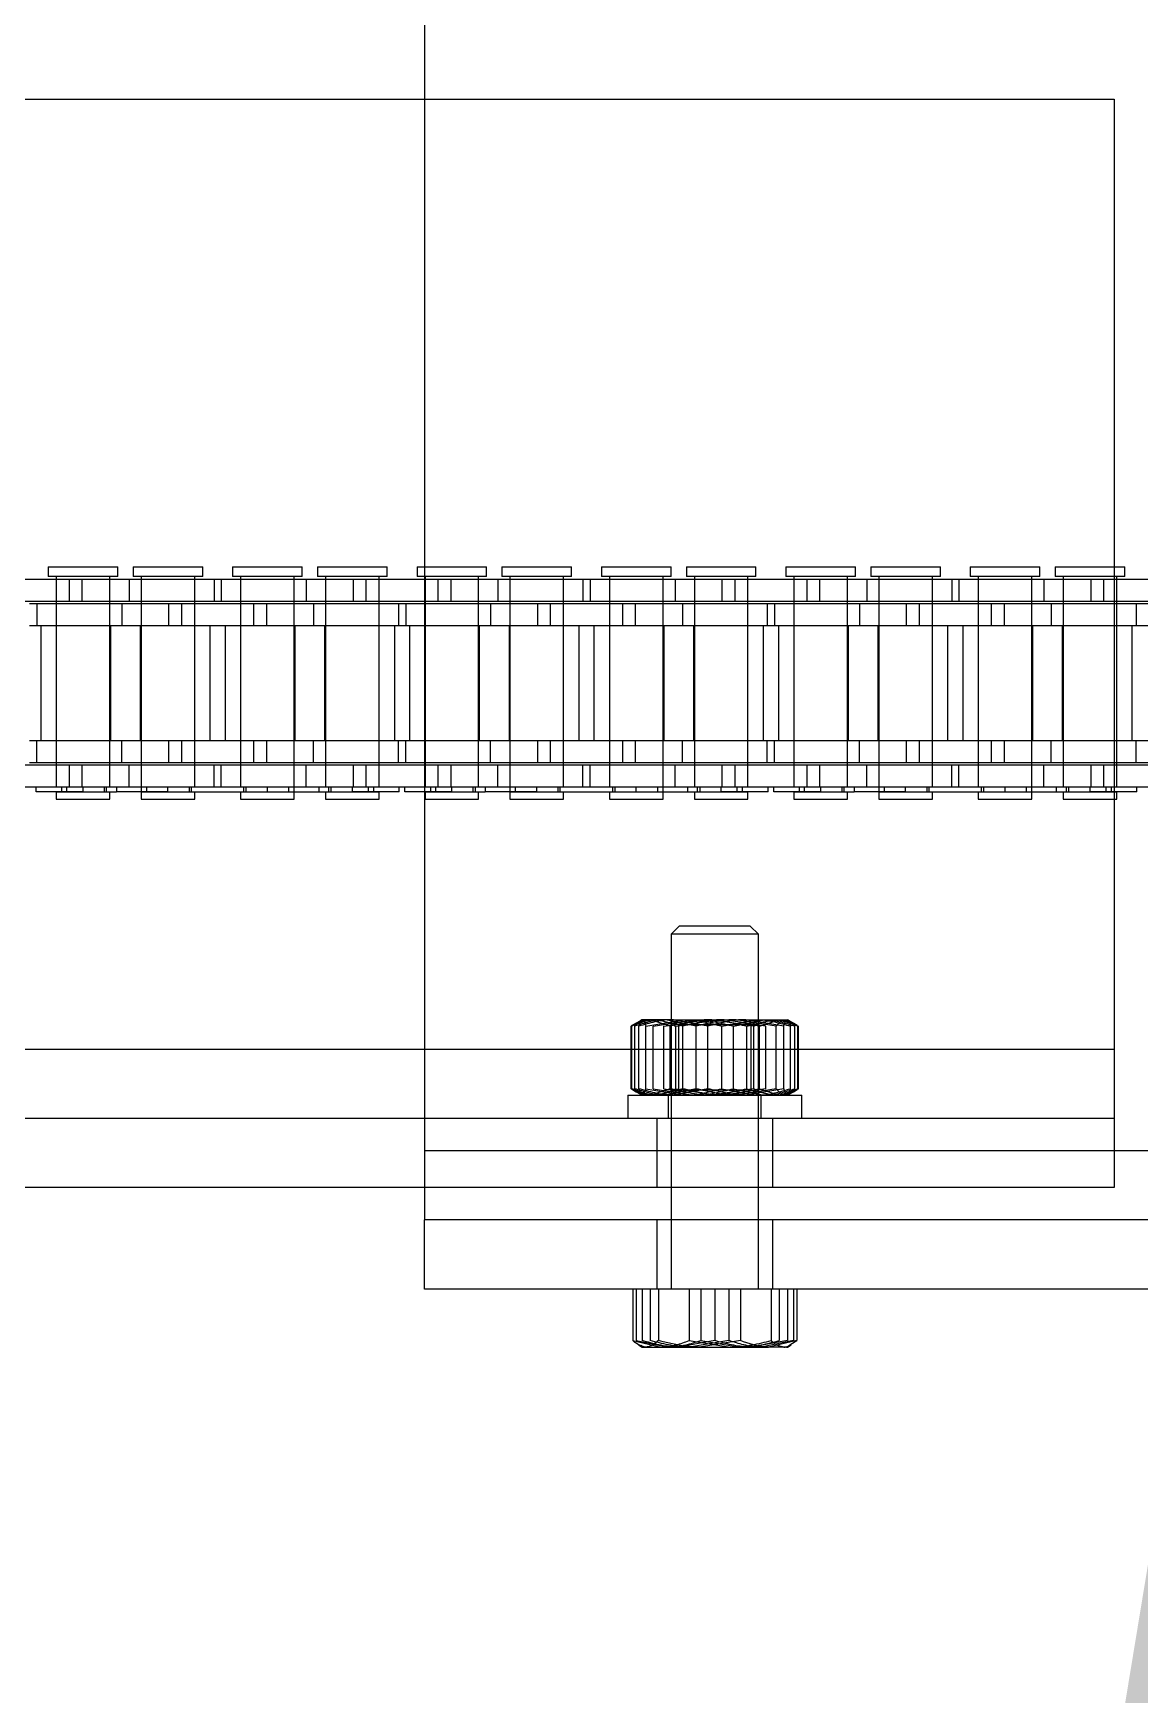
# Model space of a CAD drawing. Header units: metres. Extents: x 0 to 21025, y 0 to 14850.
# Drawn here: x 4131.1 to 4207.3, y 9011.7 to 9126.2 of the extents above; entities that cross this region are included whole.
import ezdxf

# ---------------------------------------------------------------- set-up
doc = ezdxf.new("R2010")
doc.units = ezdxf.units.M
doc.header["$LTSCALE"] = 25
doc.linetypes.add('HIDDEN2', pattern=[4.7625, 3.175, -1.5875])
for name, color, linetype in [('SDM', 7, 'Continuous'), ('SL4', 4, 'Continuous'), ('ST1', 7, 'HIDDEN2')]:
    doc.layers.add(name, color=color, linetype=linetype)
doc.styles.add('ROMANS', font='ROMANS.SHX')
doc.dimstyles.new('25___1-25', dxfattribs={"dimscale": 25, "dimtxt": 2.5, "dimasz": 2, "dimexe": 1.5, "dimexo": 1, "dimgap": 0.5, "dimtad": 1, "dimzin": 12, "dimtxsty": 'ROMANS', "dimcen": 0, "dimclrd": 256, "dimclre": 256, "dimclrt": 3, "dimazin": 3, "dimtfac": 1, "dimtmove": 0, "dimatfit": 0, "dimfxl": 1, "dimlwd": -1, "dimlwe": -1, "dimarcsym": 0})

msp = doc.modelspace()

# ---------------------------------------------------------------- linework, layer by layer
at = {"layer": 'SL4'}
for p, q in [((4158.039, 9261.149), (4158.039, 9121.619)), ((2880.564, 9121.619), (4205.539, 9121.619)), ((4205.539, 9121.619), (4205.539, 9056.144)), ((4205.539, 9089.384), (4206.276, 9089.384)), ((4206.276, 9088.725), (4206.276, 9089.384)), ((4206.276, 9088.725), (4205.539, 9088.725)), ((4205.539, 9088.541), (4209.798, 9088.541)), ((4205.723, 9088.541), (4205.723, 9088.725)), ((4205.539, 9087.021), (4209.798, 9087.021)), ((4205.539, 9086.869), (4207.053, 9086.869)), ((4205.723, 9086.869), (4205.723, 9087.021)), ((4207.053, 9086.869), (4207.053, 9085.349)), ((4207.053, 9086.869), (4210.539, 9086.869)), ((4205.539, 9085.349), (4207.053, 9085.349)), ((4207.053, 9085.349), (4210.539, 9085.349)), ((4205.539, 9077.419), (4207.053, 9077.419)), ((4207.053, 9075.899), (4207.053, 9077.419)), ((4207.053, 9077.419), (4210.539, 9077.419)), ((4205.539, 9075.899), (4207.053, 9075.899)), ((4205.539, 9075.747), (4209.798, 9075.747)), ((4205.723, 9075.747), (4205.723, 9075.899)), ((4207.053, 9075.899), (4210.539, 9075.899)), ((4205.539, 9074.227), (4209.798, 9074.227)), ((4207.108, 9073.894), (4207.108, 9074.227)), ((4207.108, 9073.894), (4205.539, 9073.894)), ((4205.723, 9073.858), (4205.539, 9073.858)), ((4205.539, 9073.384), (4205.723, 9073.384)), ((4205.723, 9073.384), (4205.723, 9073.858)), ((2880.564, 9056.144), (4205.539, 9056.144)), ((4205.539, 9056.144), (4205.539, 9046.619)), ((4210.539, 9049.146), (4205.539, 9049.146)), ((4205.539, 9046.619), (2880.564, 9046.619)), ((4158.039, 9046.619), (4158.039, 9044.384)), ((4175.039, 9046.619), (4175.039, 9044.384)), ((4181.039, 9044.384), (4181.039, 9046.619)), ((4158.039, 9039.621), (4158.039, 9044.384)), ((4258.039, 9044.384), (4158.039, 9044.384)), ((4258.039, 9039.621), (4158.039, 9039.621)), ((4172.397, 9039.621), (4172.397, 9036.068)), ((4174.158, 9039.621), (4174.158, 9036.068)), ((4179.801, 9039.621), (4179.801, 9036.068)), ((4183.681, 9039.621), (4183.681, 9036.068)), ((4172.789, 9035.766), (4173.039, 9035.621)), ((4173.039, 9035.621), (4173.278, 9035.621)), ((4173.278, 9035.621), (4176.979, 9035.621)), ((4179.801, 9036.068), (4176.979, 9035.621)), ((4176.979, 9035.621), (4181.741, 9035.621)), ((4183.681, 9036.068), (4181.741, 9035.621)), ((4183.039, 9035.621), (4181.741, 9035.621)), ((4183.039, 9035.621), (4183.289, 9035.766)), ((4183.278, 9035.816), (4183.681, 9036.068))]:
    msp.add_line(p, q, dxfattribs=at)
for points, knots in [([(4173.278, 9035.621), (4173.042, 9035.677), (4172.744, 9035.749), (4172.457, 9036.012), (4172.397, 9036.068)], [0, 0, 0, 0, 0.7889992, 1, 1, 1, 1]), ([(4174.158, 9036.068), (4173.935, 9035.885), (4173.645, 9035.647), (4173.347, 9035.626), (4173.278, 9035.621)], [0, 0, 0, 0, 0.7681507, 1, 1, 1, 1]), ([(4176.979, 9035.621), (4176.913, 9035.622), (4175.96, 9035.628), (4175.026, 9035.856), (4174.158, 9036.068)], [0, 0, 0, 0, 0.0702006, 1, 1, 1, 1]), ([(4181.741, 9035.621), (4181.695, 9035.622), (4181.04, 9035.628), (4180.398, 9035.856), (4179.801, 9036.068)], [0, 0, 0, 0, 0.0702006, 1, 1, 1, 1])]:
    msp.add_open_spline(points, degree=3, knots=knots, dxfattribs=at)
at = {"layer": 'ST1'}
for p, q in [((4158.039, 9121.619), (4158.039, 9049.146)), ((4132.131, 9089.384), (4136.928, 9089.384)), ((4132.131, 9089.384), (4132.131, 9088.725)), ((4136.928, 9088.725), (4136.928, 9089.384)), ((4137.979, 9089.384), (4142.776, 9089.384)), ((4137.979, 9089.384), (4137.979, 9088.725)), ((4142.776, 9088.725), (4142.776, 9089.384)), ((4144.831, 9089.384), (4149.628, 9089.384)), ((4144.831, 9089.384), (4144.831, 9088.725)), ((4149.628, 9088.725), (4149.628, 9089.384)), ((4150.679, 9089.384), (4155.476, 9089.384)), ((4150.679, 9089.384), (4150.679, 9088.725)), ((4155.476, 9088.725), (4155.476, 9089.384)), ((4157.531, 9089.384), (4162.328, 9089.384)), ((4157.531, 9089.384), (4157.531, 9088.725)), ((4162.328, 9088.725), (4162.328, 9089.384)), ((4163.379, 9089.384), (4168.176, 9089.384)), ((4163.379, 9089.384), (4163.379, 9088.725)), ((4168.176, 9088.725), (4168.176, 9089.384)), ((4170.231, 9089.384), (4175.028, 9089.384)), ((4170.231, 9089.384), (4170.231, 9088.725)), ((4175.028, 9088.725), (4175.028, 9089.384)), ((4176.079, 9089.384), (4180.876, 9089.384)), ((4176.079, 9089.384), (4176.079, 9088.725)), ((4180.876, 9088.725), (4180.876, 9089.384)), ((4182.931, 9089.384), (4187.728, 9089.384)), ((4182.931, 9089.384), (4182.931, 9088.725)), ((4187.728, 9088.725), (4187.728, 9089.384)), ((4188.779, 9089.384), (4193.576, 9089.384)), ((4188.779, 9089.384), (4188.779, 9088.725)), ((4193.576, 9088.725), (4193.576, 9089.384)), ((4195.631, 9089.384), (4200.428, 9089.384)), ((4195.631, 9089.384), (4195.631, 9088.725)), ((4200.428, 9088.725), (4200.428, 9089.384)), ((4201.479, 9089.384), (4205.539, 9089.384)), ((4201.479, 9089.384), (4201.479, 9088.725)), ((4124.503, 9088.541), (4133.598, 9088.541)), ((4136.928, 9088.725), (4132.131, 9088.725)), ((4132.685, 9088.725), (4132.685, 9074.227)), ((4132.685, 9088.541), (4132.685, 9087.021)), ((4133.598, 9088.541), (4134.458, 9088.541)), ((4133.598, 9087.021), (4133.598, 9088.541)), ((4134.458, 9088.541), (4143.553, 9088.541)), ((4134.458, 9088.541), (4134.458, 9087.021)), ((4136.375, 9074.227), (4136.375, 9088.725)), ((4136.375, 9087.021), (4136.375, 9088.541)), ((4137.705, 9088.541), (4137.705, 9087.021)), ((4142.776, 9088.725), (4137.979, 9088.725)), ((4138.533, 9088.725), (4138.533, 9074.227)), ((4138.533, 9088.541), (4138.533, 9087.021)), ((4142.223, 9074.227), (4142.223, 9088.725)), ((4142.223, 9087.021), (4142.223, 9088.541)), ((4143.553, 9088.541), (4143.553, 9087.021)), ((4143.553, 9088.541), (4149.903, 9088.541)), ((4144.055, 9088.541), (4144.055, 9087.021)), ((4149.628, 9088.725), (4144.831, 9088.725)), ((4145.385, 9088.725), (4145.385, 9074.227)), ((4145.385, 9088.541), (4145.385, 9087.021)), ((4149.075, 9074.227), (4149.075, 9088.725)), ((4149.075, 9087.021), (4149.075, 9088.541)), ((4149.903, 9088.541), (4149.903, 9087.021)), ((4149.903, 9088.541), (4158.998, 9088.541)), ((4155.476, 9088.725), (4150.679, 9088.725)), ((4151.233, 9088.725), (4151.233, 9074.227)), ((4151.233, 9088.541), (4151.233, 9087.021)), ((4153.15, 9087.021), (4153.15, 9088.541)), ((4154.01, 9088.541), (4154.01, 9087.021)), ((4154.923, 9074.227), (4154.923, 9088.725)), ((4154.923, 9087.021), (4154.923, 9088.541)), ((4162.328, 9088.725), (4157.531, 9088.725)), ((4158.085, 9088.725), (4158.085, 9074.227)), ((4158.085, 9088.541), (4158.085, 9087.021)), ((4158.998, 9088.541), (4159.858, 9088.541)), ((4158.998, 9087.021), (4158.998, 9088.541)), ((4159.858, 9088.541), (4168.953, 9088.541)), ((4159.858, 9088.541), (4159.858, 9087.021)), ((4161.775, 9074.227), (4161.775, 9088.725)), ((4161.775, 9087.021), (4161.775, 9088.541)), ((4163.105, 9088.541), (4163.105, 9087.021)), ((4168.176, 9088.725), (4163.379, 9088.725)), ((4163.933, 9088.725), (4163.933, 9074.227)), ((4163.933, 9088.541), (4163.933, 9087.021)), ((4167.623, 9074.227), (4167.623, 9088.725)), ((4167.623, 9087.021), (4167.623, 9088.541)), ((4168.953, 9088.541), (4168.953, 9087.021)), ((4168.953, 9088.541), (4175.303, 9088.541)), ((4169.455, 9088.541), (4169.455, 9087.021)), ((4175.028, 9088.725), (4170.231, 9088.725)), ((4170.785, 9088.725), (4170.785, 9074.227)), ((4170.785, 9088.541), (4170.785, 9087.021)), ((4174.475, 9074.227), (4174.475, 9088.725)), ((4174.475, 9087.021), (4174.475, 9088.541)), ((4175.303, 9088.541), (4175.303, 9087.021)), ((4175.303, 9088.541), (4184.398, 9088.541)), ((4180.876, 9088.725), (4176.079, 9088.725)), ((4176.633, 9088.725), (4176.633, 9074.227)), ((4176.633, 9088.541), (4176.633, 9087.021)), ((4178.55, 9087.021), (4178.55, 9088.541)), ((4179.41, 9088.541), (4179.41, 9087.021)), ((4180.323, 9074.227), (4180.323, 9088.725)), ((4180.323, 9087.021), (4180.323, 9088.541)), ((4187.728, 9088.725), (4182.931, 9088.725)), ((4183.485, 9088.725), (4183.485, 9074.227)), ((4183.485, 9088.541), (4183.485, 9087.021)), ((4184.398, 9088.541), (4185.258, 9088.541)), ((4184.398, 9087.021), (4184.398, 9088.541)), ((4185.258, 9088.541), (4194.353, 9088.541)), ((4185.258, 9088.541), (4185.258, 9087.021)), ((4187.175, 9074.227), (4187.175, 9088.725)), ((4187.175, 9087.021), (4187.175, 9088.541)), ((4188.505, 9088.541), (4188.505, 9087.021)), ((4193.576, 9088.725), (4188.779, 9088.725)), ((4189.333, 9088.725), (4189.333, 9074.227)), ((4189.333, 9088.541), (4189.333, 9087.021)), ((4193.023, 9074.227), (4193.023, 9088.725)), ((4193.023, 9087.021), (4193.023, 9088.541)), ((4194.353, 9088.541), (4194.353, 9087.021)), ((4194.353, 9088.541), (4200.703, 9088.541)), ((4194.855, 9088.541), (4194.855, 9087.021)), ((4200.428, 9088.725), (4195.631, 9088.725)), ((4196.185, 9088.725), (4196.185, 9074.227)), ((4196.185, 9088.541), (4196.185, 9087.021)), ((4199.875, 9074.227), (4199.875, 9088.725)), ((4199.875, 9087.021), (4199.875, 9088.541)), ((4200.703, 9088.541), (4200.703, 9087.021)), ((4200.703, 9088.541), (4205.539, 9088.541)), ((4205.539, 9088.725), (4201.479, 9088.725)), ((4202.033, 9088.725), (4202.033, 9074.227)), ((4202.033, 9088.541), (4202.033, 9087.021)), ((4203.95, 9087.021), (4203.95, 9088.541)), ((4204.809, 9088.541), (4204.809, 9087.021)), ((4205.723, 9087.021), (4205.723, 9088.541)), ((4205.723, 9087.021), (4205.723, 9088.541)), ((4124.503, 9087.021), (4133.598, 9087.021)), ((4130.853, 9086.869), (4137.203, 9086.869)), ((4131.355, 9086.869), (4131.355, 9085.349)), ((4132.685, 9086.869), (4132.685, 9085.349)), ((4133.598, 9087.021), (4134.458, 9087.021)), ((4134.458, 9087.021), (4143.553, 9087.021)), ((4136.375, 9085.349), (4136.375, 9086.869)), ((4137.203, 9086.869), (4137.203, 9085.349)), ((4137.203, 9086.869), (4146.298, 9086.869)), ((4138.533, 9086.869), (4138.533, 9085.349)), ((4140.45, 9085.349), (4140.45, 9086.869)), ((4141.31, 9086.869), (4141.31, 9085.349)), ((4142.223, 9085.349), (4142.223, 9086.869)), ((4143.553, 9087.021), (4149.903, 9087.021)), ((4145.385, 9086.869), (4145.385, 9085.349)), ((4146.298, 9086.869), (4147.158, 9086.869)), ((4146.298, 9085.349), (4146.298, 9086.869)), ((4147.158, 9086.869), (4156.253, 9086.869)), ((4147.158, 9086.869), (4147.158, 9085.349)), ((4149.075, 9085.349), (4149.075, 9086.869)), ((4149.903, 9087.021), (4158.998, 9087.021)), ((4150.405, 9086.869), (4150.405, 9085.349)), ((4151.233, 9086.869), (4151.233, 9085.349)), ((4154.923, 9085.349), (4154.923, 9086.869)), ((4156.253, 9086.869), (4156.253, 9085.349)), ((4156.253, 9086.869), (4162.603, 9086.869)), ((4156.755, 9086.869), (4156.755, 9085.349)), ((4158.085, 9086.869), (4158.085, 9085.349)), ((4158.998, 9087.021), (4159.858, 9087.021)), ((4159.858, 9087.021), (4168.953, 9087.021)), ((4161.775, 9085.349), (4161.775, 9086.869)), ((4162.603, 9086.869), (4162.603, 9085.349)), ((4162.603, 9086.869), (4171.698, 9086.869)), ((4163.933, 9086.869), (4163.933, 9085.349)), ((4165.85, 9085.349), (4165.85, 9086.869)), ((4166.71, 9086.869), (4166.71, 9085.349)), ((4167.623, 9085.349), (4167.623, 9086.869)), ((4168.953, 9087.021), (4175.303, 9087.021)), ((4170.785, 9086.869), (4170.785, 9085.349)), ((4171.698, 9086.869), (4172.558, 9086.869)), ((4171.698, 9085.349), (4171.698, 9086.869)), ((4172.558, 9086.869), (4181.653, 9086.869)), ((4172.558, 9086.869), (4172.558, 9085.349)), ((4174.475, 9085.349), (4174.475, 9086.869)), ((4175.303, 9087.021), (4184.398, 9087.021)), ((4175.805, 9086.869), (4175.805, 9085.349)), ((4176.633, 9086.869), (4176.633, 9085.349)), ((4180.323, 9085.349), (4180.323, 9086.869)), ((4181.653, 9086.869), (4181.653, 9085.349)), ((4181.653, 9086.869), (4188.003, 9086.869)), ((4182.155, 9086.869), (4182.155, 9085.349)), ((4183.485, 9086.869), (4183.485, 9085.349)), ((4184.398, 9087.021), (4185.258, 9087.021)), ((4185.258, 9087.021), (4194.353, 9087.021)), ((4187.175, 9085.349), (4187.175, 9086.869)), ((4188.003, 9086.869), (4188.003, 9085.349)), ((4188.003, 9086.869), (4197.098, 9086.869)), ((4189.333, 9086.869), (4189.333, 9085.349)), ((4191.25, 9085.349), (4191.25, 9086.869)), ((4192.11, 9086.869), (4192.11, 9085.349)), ((4193.023, 9085.349), (4193.023, 9086.869)), ((4194.353, 9087.021), (4200.703, 9087.021)), ((4196.185, 9086.869), (4196.185, 9085.349)), ((4197.098, 9086.869), (4197.958, 9086.869)), ((4197.098, 9085.349), (4197.098, 9086.869)), ((4197.958, 9086.869), (4205.539, 9086.869)), ((4197.958, 9086.869), (4197.958, 9085.349)), ((4199.875, 9085.349), (4199.875, 9086.869)), ((4200.703, 9087.021), (4205.539, 9087.021)), ((4201.205, 9086.869), (4201.205, 9085.349)), ((4202.033, 9086.869), (4202.033, 9085.349)), ((4205.723, 9075.899), (4205.723, 9086.869)), ((4205.723, 9085.349), (4205.723, 9086.869)), ((4207.053, 9086.869), (4207.053, 9085.349)), ((4130.853, 9085.349), (4137.203, 9085.349)), ((4131.638, 9077.419), (4131.638, 9085.349)), ((4132.685, 9085.349), (4132.685, 9077.419)), ((4136.375, 9077.419), (4136.375, 9085.349)), ((4136.418, 9085.349), (4136.418, 9077.419)), ((4137.203, 9085.349), (4146.298, 9085.349)), ((4138.49, 9077.419), (4138.49, 9085.349)), ((4138.533, 9085.349), (4138.533, 9077.419)), ((4142.223, 9077.419), (4142.223, 9085.349)), ((4143.27, 9085.349), (4143.27, 9077.419)), ((4144.338, 9077.419), (4144.338, 9085.349)), ((4145.385, 9085.349), (4145.385, 9077.419)), ((4146.298, 9085.349), (4147.158, 9085.349)), ((4147.158, 9085.349), (4156.253, 9085.349)), ((4149.075, 9077.419), (4149.075, 9085.349)), ((4149.118, 9085.349), (4149.118, 9077.419)), ((4151.19, 9077.419), (4151.19, 9085.349)), ((4151.233, 9085.349), (4151.233, 9077.419)), ((4154.923, 9077.419), (4154.923, 9085.349)), ((4155.97, 9085.349), (4155.97, 9077.419)), ((4156.253, 9085.349), (4162.603, 9085.349)), ((4157.038, 9077.419), (4157.038, 9085.349)), ((4158.085, 9085.349), (4158.085, 9077.419)), ((4161.775, 9077.419), (4161.775, 9085.349)), ((4161.818, 9085.349), (4161.818, 9077.419)), ((4162.603, 9085.349), (4171.698, 9085.349)), ((4163.89, 9077.419), (4163.89, 9085.349)), ((4163.933, 9085.349), (4163.933, 9077.419)), ((4167.623, 9077.419), (4167.623, 9085.349)), ((4168.67, 9085.349), (4168.67, 9077.419)), ((4169.738, 9077.419), (4169.738, 9085.349)), ((4170.785, 9085.349), (4170.785, 9077.419)), ((4171.698, 9085.349), (4172.558, 9085.349)), ((4172.558, 9085.349), (4181.653, 9085.349)), ((4174.475, 9077.419), (4174.475, 9085.349)), ((4174.518, 9085.349), (4174.518, 9077.419)), ((4176.59, 9077.419), (4176.59, 9085.349)), ((4176.633, 9085.349), (4176.633, 9077.419)), ((4180.323, 9077.419), (4180.323, 9085.349)), ((4181.37, 9085.349), (4181.37, 9077.419)), ((4181.653, 9085.349), (4188.003, 9085.349)), ((4182.438, 9077.419), (4182.438, 9085.349)), ((4183.485, 9085.349), (4183.485, 9077.419)), ((4187.175, 9077.419), (4187.175, 9085.349)), ((4187.218, 9085.349), (4187.218, 9077.419)), ((4188.003, 9085.349), (4197.098, 9085.349)), ((4189.29, 9077.419), (4189.29, 9085.349)), ((4189.333, 9085.349), (4189.333, 9077.419)), ((4193.023, 9077.419), (4193.023, 9085.349)), ((4194.07, 9085.349), (4194.07, 9077.419)), ((4195.138, 9077.419), (4195.138, 9085.349)), ((4196.185, 9085.349), (4196.185, 9077.419)), ((4197.098, 9085.349), (4197.958, 9085.349)), ((4197.958, 9085.349), (4205.539, 9085.349)), ((4199.875, 9077.419), (4199.875, 9085.349)), ((4199.918, 9085.349), (4199.918, 9077.419)), ((4201.99, 9077.419), (4201.99, 9085.349)), ((4202.033, 9085.349), (4202.033, 9077.419)), ((4205.723, 9077.419), (4205.723, 9085.349)), ((4206.77, 9085.349), (4206.77, 9077.419)), ((4130.853, 9077.419), (4137.203, 9077.419)), ((4131.355, 9075.899), (4131.355, 9077.419)), ((4132.685, 9077.419), (4132.685, 9075.899)), ((4136.375, 9075.899), (4136.375, 9077.419)), ((4137.203, 9075.899), (4137.203, 9077.419)), ((4137.203, 9077.419), (4146.298, 9077.419)), ((4138.533, 9077.419), (4138.533, 9075.899)), ((4140.45, 9075.899), (4140.45, 9077.419)), ((4141.31, 9077.419), (4141.31, 9075.899)), ((4142.223, 9075.899), (4142.223, 9077.419)), ((4145.385, 9077.419), (4145.385, 9075.899)), ((4146.298, 9077.419), (4147.158, 9077.419)), ((4146.298, 9075.899), (4146.298, 9077.419)), ((4147.158, 9077.419), (4156.253, 9077.419)), ((4147.158, 9077.419), (4147.158, 9075.899)), ((4149.075, 9075.899), (4149.075, 9077.419)), ((4150.405, 9075.899), (4150.405, 9077.419)), ((4151.233, 9077.419), (4151.233, 9075.899)), ((4154.923, 9075.899), (4154.923, 9077.419)), ((4156.253, 9075.899), (4156.253, 9077.419)), ((4156.253, 9077.419), (4162.603, 9077.419)), ((4156.755, 9075.899), (4156.755, 9077.419)), ((4158.085, 9077.419), (4158.085, 9075.899)), ((4161.775, 9075.899), (4161.775, 9077.419)), ((4162.603, 9075.899), (4162.603, 9077.419)), ((4162.603, 9077.419), (4171.698, 9077.419)), ((4163.933, 9077.419), (4163.933, 9075.899)), ((4165.85, 9075.899), (4165.85, 9077.419)), ((4166.71, 9077.419), (4166.71, 9075.899)), ((4167.623, 9075.899), (4167.623, 9077.419)), ((4170.785, 9077.419), (4170.785, 9075.899)), ((4171.698, 9077.419), (4172.558, 9077.419)), ((4171.698, 9075.899), (4171.698, 9077.419)), ((4172.558, 9077.419), (4181.653, 9077.419)), ((4172.558, 9077.419), (4172.558, 9075.899)), ((4174.475, 9075.899), (4174.475, 9077.419)), ((4175.805, 9075.899), (4175.805, 9077.419)), ((4176.633, 9077.419), (4176.633, 9075.899)), ((4180.323, 9075.899), (4180.323, 9077.419)), ((4181.653, 9075.899), (4181.653, 9077.419)), ((4181.653, 9077.419), (4188.003, 9077.419)), ((4182.155, 9075.899), (4182.155, 9077.419)), ((4183.485, 9077.419), (4183.485, 9075.899)), ((4187.175, 9075.899), (4187.175, 9077.419)), ((4188.003, 9075.899), (4188.003, 9077.419)), ((4188.003, 9077.419), (4197.098, 9077.419)), ((4189.333, 9077.419), (4189.333, 9075.899)), ((4191.25, 9075.899), (4191.25, 9077.419)), ((4192.11, 9077.419), (4192.11, 9075.899)), ((4193.023, 9075.899), (4193.023, 9077.419)), ((4196.185, 9077.419), (4196.185, 9075.899)), ((4197.098, 9077.419), (4197.958, 9077.419)), ((4197.098, 9075.899), (4197.098, 9077.419)), ((4197.958, 9077.419), (4205.539, 9077.419)), ((4197.958, 9077.419), (4197.958, 9075.899)), ((4199.875, 9075.899), (4199.875, 9077.419)), ((4201.205, 9075.899), (4201.205, 9077.419)), ((4202.033, 9077.419), (4202.033, 9075.899)), ((4205.723, 9075.899), (4205.723, 9077.419)), ((4207.053, 9075.899), (4207.053, 9077.419)), ((4124.503, 9075.747), (4133.598, 9075.747)), ((4130.853, 9075.899), (4137.203, 9075.899)), ((4132.685, 9075.747), (4132.685, 9074.227)), ((4133.598, 9075.747), (4134.458, 9075.747)), ((4133.598, 9074.227), (4133.598, 9075.747)), ((4134.458, 9075.747), (4143.553, 9075.747)), ((4134.458, 9075.747), (4134.458, 9074.227)), ((4136.375, 9074.227), (4136.375, 9075.747)), ((4137.203, 9075.899), (4146.298, 9075.899)), ((4137.705, 9074.227), (4137.705, 9075.747)), ((4138.533, 9075.747), (4138.533, 9073.894)), ((4142.223, 9074.227), (4142.223, 9075.747)), ((4143.553, 9074.227), (4143.553, 9075.747)), ((4143.553, 9075.747), (4149.903, 9075.747)), ((4144.055, 9074.227), (4144.055, 9075.747)), ((4145.385, 9075.747), (4145.385, 9074.227)), ((4146.298, 9075.899), (4147.158, 9075.899)), ((4147.158, 9075.899), (4156.253, 9075.899)), ((4149.075, 9073.894), (4149.075, 9075.747)), ((4149.903, 9074.227), (4149.903, 9075.747)), ((4149.903, 9075.747), (4158.998, 9075.747)), ((4151.233, 9075.747), (4151.233, 9074.227)), ((4153.15, 9074.227), (4153.15, 9075.747)), ((4154.01, 9075.747), (4154.01, 9074.227)), ((4154.923, 9074.227), (4154.923, 9075.747)), ((4156.253, 9075.899), (4162.603, 9075.899)), ((4158.085, 9075.747), (4158.085, 9074.227)), ((4158.998, 9075.747), (4159.858, 9075.747)), ((4158.998, 9074.227), (4158.998, 9075.747)), ((4159.858, 9075.747), (4168.953, 9075.747)), ((4159.858, 9075.747), (4159.858, 9074.227)), ((4161.775, 9074.227), (4161.775, 9075.747)), ((4162.603, 9075.899), (4171.698, 9075.899)), ((4163.105, 9074.227), (4163.105, 9075.747)), ((4163.933, 9075.747), (4163.933, 9073.894)), ((4167.623, 9074.227), (4167.623, 9075.747)), ((4168.953, 9074.227), (4168.953, 9075.747)), ((4168.953, 9075.747), (4175.303, 9075.747)), ((4169.455, 9074.227), (4169.455, 9075.747)), ((4170.785, 9075.747), (4170.785, 9074.227)), ((4171.698, 9075.899), (4172.558, 9075.899)), ((4172.558, 9075.899), (4181.653, 9075.899)), ((4174.475, 9073.894), (4174.475, 9075.747)), ((4175.303, 9074.227), (4175.303, 9075.747)), ((4175.303, 9075.747), (4184.398, 9075.747)), ((4176.633, 9075.747), (4176.633, 9074.227)), ((4178.55, 9074.227), (4178.55, 9075.747)), ((4179.41, 9075.747), (4179.41, 9074.227)), ((4180.323, 9074.227), (4180.323, 9075.747)), ((4181.653, 9075.899), (4188.003, 9075.899)), ((4183.485, 9075.747), (4183.485, 9074.227)), ((4184.398, 9075.747), (4185.258, 9075.747)), ((4184.398, 9074.227), (4184.398, 9075.747)), ((4185.258, 9075.747), (4194.353, 9075.747)), ((4185.258, 9075.747), (4185.258, 9074.227)), ((4187.175, 9074.227), (4187.175, 9075.747)), ((4188.003, 9075.899), (4197.098, 9075.899)), ((4188.505, 9074.227), (4188.505, 9075.747)), ((4189.333, 9075.747), (4189.333, 9073.894)), ((4193.023, 9074.227), (4193.023, 9075.747)), ((4194.353, 9074.227), (4194.353, 9075.747)), ((4194.353, 9075.747), (4200.703, 9075.747)), ((4194.855, 9074.227), (4194.855, 9075.747)), ((4196.185, 9075.747), (4196.185, 9074.227)), ((4197.098, 9075.899), (4197.958, 9075.899)), ((4197.958, 9075.899), (4205.539, 9075.899)), ((4199.875, 9073.894), (4199.875, 9075.747)), ((4200.703, 9074.227), (4200.703, 9075.747)), ((4200.703, 9075.747), (4205.539, 9075.747)), ((4202.033, 9075.747), (4202.033, 9074.227)), ((4203.95, 9074.227), (4203.95, 9075.747)), ((4204.809, 9075.747), (4204.809, 9074.227)), ((4205.723, 9074.227), (4205.723, 9075.747)), ((4205.723, 9074.227), (4205.723, 9075.747)), ((4124.503, 9074.227), (4133.598, 9074.227)), ((4131.299, 9073.894), (4131.299, 9074.227)), ((4133.054, 9074.227), (4133.054, 9073.858)), ((4133.423, 9073.894), (4133.423, 9074.227)), ((4133.598, 9074.227), (4134.458, 9074.227)), ((4134.458, 9074.227), (4143.553, 9074.227)), ((4134.53, 9073.894), (4134.53, 9074.227)), ((4136.006, 9073.858), (4136.006, 9074.227)), ((4136.149, 9073.894), (4136.149, 9074.227)), ((4136.826, 9074.227), (4136.826, 9073.894)), ((4138.902, 9074.227), (4138.902, 9073.858)), ((4140.378, 9073.894), (4140.378, 9074.227)), ((4141.854, 9073.858), (4141.854, 9074.227)), ((4141.997, 9073.894), (4141.997, 9074.227)), ((4143.553, 9074.227), (4149.903, 9074.227)), ((4145.611, 9073.894), (4145.611, 9074.227)), ((4145.754, 9074.227), (4145.754, 9073.858)), ((4147.23, 9073.894), (4147.23, 9074.227)), ((4148.706, 9073.858), (4148.706, 9074.227)), ((4149.903, 9074.227), (4158.998, 9074.227)), ((4150.782, 9073.894), (4150.782, 9074.227)), ((4151.459, 9073.894), (4151.459, 9074.227)), ((4151.602, 9074.227), (4151.602, 9073.858)), ((4153.078, 9073.894), (4153.078, 9074.227)), ((4154.185, 9073.894), (4154.185, 9074.227)), ((4154.554, 9073.858), (4154.554, 9074.227)), ((4156.308, 9073.894), (4156.308, 9074.227)), ((4156.699, 9073.894), (4156.699, 9074.227)), ((4158.454, 9074.227), (4158.454, 9073.858)), ((4158.823, 9073.894), (4158.823, 9074.227)), ((4158.998, 9074.227), (4159.858, 9074.227)), ((4159.858, 9074.227), (4168.953, 9074.227)), ((4159.93, 9073.894), (4159.93, 9074.227)), ((4161.406, 9073.858), (4161.406, 9074.227)), ((4161.549, 9073.894), (4161.549, 9074.227)), ((4162.226, 9074.227), (4162.226, 9073.894)), ((4164.302, 9074.227), (4164.302, 9073.858)), ((4165.778, 9073.894), (4165.778, 9074.227)), ((4167.254, 9073.858), (4167.254, 9074.227)), ((4167.397, 9073.894), (4167.397, 9074.227)), ((4168.953, 9074.227), (4175.303, 9074.227)), ((4171.011, 9073.894), (4171.011, 9074.227)), ((4171.154, 9074.227), (4171.154, 9073.858)), ((4172.63, 9073.894), (4172.63, 9074.227)), ((4174.106, 9073.858), (4174.106, 9074.227)), ((4175.303, 9074.227), (4184.398, 9074.227)), ((4176.182, 9073.894), (4176.182, 9074.227)), ((4176.859, 9073.894), (4176.859, 9074.227)), ((4177.002, 9074.227), (4177.002, 9073.858)), ((4178.478, 9073.894), (4178.478, 9074.227)), ((4179.585, 9073.894), (4179.585, 9074.227)), ((4179.954, 9073.858), (4179.954, 9074.227)), ((4181.708, 9073.894), (4181.708, 9074.227)), ((4182.099, 9073.894), (4182.099, 9074.227)), ((4183.854, 9074.227), (4183.854, 9073.858)), ((4184.223, 9073.894), (4184.223, 9074.227)), ((4184.398, 9074.227), (4185.258, 9074.227)), ((4185.258, 9074.227), (4194.353, 9074.227)), ((4185.33, 9073.894), (4185.33, 9074.227)), ((4186.806, 9073.858), (4186.806, 9074.227)), ((4186.949, 9073.894), (4186.949, 9074.227)), ((4187.626, 9074.227), (4187.626, 9073.894)), ((4189.702, 9074.227), (4189.702, 9073.858)), ((4191.178, 9073.894), (4191.178, 9074.227)), ((4192.654, 9073.858), (4192.654, 9074.227)), ((4192.797, 9073.894), (4192.797, 9074.227)), ((4194.353, 9074.227), (4200.703, 9074.227)), ((4196.411, 9073.894), (4196.411, 9074.227)), ((4196.554, 9074.227), (4196.554, 9073.858)), ((4198.03, 9073.894), (4198.03, 9074.227)), ((4199.506, 9073.858), (4199.506, 9074.227)), ((4200.703, 9074.227), (4205.539, 9074.227)), ((4201.582, 9073.894), (4201.582, 9074.227)), ((4202.259, 9073.894), (4202.259, 9074.227)), ((4202.402, 9074.227), (4202.402, 9073.858)), ((4203.878, 9073.894), (4203.878, 9074.227)), ((4204.985, 9073.894), (4204.985, 9074.227)), ((4205.354, 9073.858), (4205.354, 9074.227)), ((4134.53, 9073.894), (4131.299, 9073.894)), ((4136.375, 9073.858), (4132.685, 9073.858)), ((4132.685, 9073.858), (4132.685, 9073.384)), ((4132.685, 9073.384), (4136.375, 9073.384)), ((4134.53, 9073.894), (4136.826, 9073.894)), ((4136.375, 9073.384), (4136.375, 9073.858)), ((4140.378, 9073.894), (4136.826, 9073.894)), ((4142.223, 9073.858), (4138.533, 9073.858)), ((4138.533, 9073.858), (4138.533, 9073.384)), ((4138.533, 9073.384), (4142.223, 9073.384)), ((4140.378, 9073.894), (4153.078, 9073.894)), ((4142.223, 9073.384), (4142.223, 9073.858)), ((4149.075, 9073.858), (4145.385, 9073.858)), ((4145.385, 9073.858), (4145.385, 9073.384)), ((4145.385, 9073.384), (4149.075, 9073.384)), ((4149.075, 9073.384), (4149.075, 9073.858)), ((4154.923, 9073.858), (4151.233, 9073.858)), ((4151.233, 9073.858), (4151.233, 9073.384)), ((4151.233, 9073.384), (4154.923, 9073.384)), ((4156.308, 9073.894), (4153.078, 9073.894)), ((4154.923, 9073.384), (4154.923, 9073.858)), ((4159.93, 9073.894), (4156.699, 9073.894)), ((4161.775, 9073.858), (4158.085, 9073.858)), ((4158.085, 9073.858), (4158.085, 9073.384)), ((4158.085, 9073.384), (4161.775, 9073.384)), ((4159.93, 9073.894), (4162.226, 9073.894)), ((4161.775, 9073.384), (4161.775, 9073.858)), ((4165.778, 9073.894), (4162.226, 9073.894)), ((4167.623, 9073.858), (4163.933, 9073.858)), ((4163.933, 9073.858), (4163.933, 9073.384)), ((4163.933, 9073.384), (4167.623, 9073.384)), ((4165.778, 9073.894), (4178.478, 9073.894)), ((4167.623, 9073.384), (4167.623, 9073.858)), ((4174.475, 9073.858), (4170.785, 9073.858)), ((4170.785, 9073.858), (4170.785, 9073.384)), ((4170.785, 9073.384), (4174.475, 9073.384)), ((4174.475, 9073.384), (4174.475, 9073.858)), ((4180.323, 9073.858), (4176.633, 9073.858)), ((4176.633, 9073.858), (4176.633, 9073.384)), ((4176.633, 9073.384), (4180.323, 9073.384)), ((4181.708, 9073.894), (4178.478, 9073.894)), ((4180.323, 9073.384), (4180.323, 9073.858)), ((4185.33, 9073.894), (4182.099, 9073.894)), ((4187.175, 9073.858), (4183.485, 9073.858)), ((4183.485, 9073.858), (4183.485, 9073.384)), ((4183.485, 9073.384), (4187.175, 9073.384)), ((4185.33, 9073.894), (4187.626, 9073.894)), ((4187.175, 9073.384), (4187.175, 9073.858)), ((4191.178, 9073.894), (4187.626, 9073.894)), ((4193.023, 9073.858), (4189.333, 9073.858)), ((4189.333, 9073.858), (4189.333, 9073.384)), ((4189.333, 9073.384), (4193.023, 9073.384)), ((4191.178, 9073.894), (4203.878, 9073.894)), ((4193.023, 9073.384), (4193.023, 9073.858)), ((4199.875, 9073.858), (4196.185, 9073.858)), ((4196.185, 9073.858), (4196.185, 9073.384)), ((4196.185, 9073.384), (4199.875, 9073.384)), ((4199.875, 9073.384), (4199.875, 9073.858)), ((4205.539, 9073.858), (4202.033, 9073.858)), ((4202.033, 9073.858), (4202.033, 9073.384)), ((4202.033, 9073.384), (4205.539, 9073.384)), ((4205.539, 9073.894), (4203.878, 9073.894)), ((4175.594, 9064.621), (4175.039, 9064.067)), ((4181.039, 9064.067), (4175.039, 9064.067)), ((4175.039, 9064.067), (4175.039, 9046.619)), ((4180.485, 9064.621), (4175.594, 9064.621)), ((4181.039, 9064.067), (4180.485, 9064.621)), ((4181.039, 9046.619), (4181.039, 9064.067)), ((4173.022, 9058.171), (4172.911, 9058.107)), ((4173.039, 9058.181), (4173.022, 9058.171)), ((4175.189, 9058.181), (4173.045, 9058.181)), ((4173.296, 9057.734), (4175.907, 9058.181)), ((4174.96, 9057.734), (4173.615, 9058.181)), ((4173.804, 9057.734), (4176.562, 9058.181)), ((4175.828, 9057.734), (4174.071, 9058.181)), ((4174.526, 9057.734), (4177.388, 9058.181)), ((4176.758, 9057.734), (4174.641, 9058.181)), ((4175.039, 9058.181), (4175.539, 9057.831)), ((4177.56, 9057.734), (4175.189, 9058.181)), ((4175.189, 9058.181), (4180.171, 9058.181)), ((4175.349, 9057.734), (4178.233, 9058.181)), ((4180.73, 9057.734), (4177.845, 9058.181)), ((4178.518, 9057.734), (4180.89, 9058.181)), ((4181.552, 9057.734), (4178.69, 9058.181)), ((4179.32, 9057.734), (4181.438, 9058.181)), ((4182.274, 9057.734), (4179.516, 9058.181)), ((4182.782, 9057.734), (4180.171, 9058.181)), ((4180.171, 9058.181), (4183.022, 9058.181)), ((4180.251, 9057.734), (4182.007, 9058.181)), ((4180.539, 9057.831), (4181.039, 9058.181)), ((4181.118, 9057.734), (4182.463, 9058.181)), ((4183.022, 9058.181), (4183.039, 9058.181)), ((4183.056, 9058.171), (4183.039, 9058.181)), ((4183.167, 9058.107), (4183.056, 9058.171)), ((4172.27, 9053.428), (4172.27, 9057.734)), ((4172.315, 9053.428), (4172.315, 9057.734)), ((4172.626, 9057.943), (4172.374, 9057.797)), ((4172.523, 9053.428), (4172.523, 9057.734)), ((4172.911, 9058.107), (4172.626, 9057.943)), ((4172.817, 9053.428), (4172.817, 9057.734)), ((4173.296, 9053.428), (4173.296, 9057.734)), ((4173.804, 9053.428), (4173.804, 9057.734)), ((4174.526, 9053.428), (4174.526, 9057.734)), ((4174.96, 9053.428), (4174.96, 9057.734)), ((4175.349, 9053.428), (4175.349, 9057.734)), ((4180.539, 9057.831), (4175.539, 9057.831)), ((4175.539, 9057.831), (4175.539, 9053.357)), ((4175.828, 9053.428), (4175.828, 9057.734)), ((4176.758, 9053.428), (4176.758, 9057.734)), ((4177.56, 9053.428), (4177.56, 9057.734)), ((4178.518, 9053.428), (4178.518, 9057.734)), ((4179.32, 9053.428), (4179.32, 9057.734)), ((4180.251, 9053.428), (4180.251, 9057.734)), ((4180.539, 9053.357), (4180.539, 9057.831)), ((4180.73, 9053.428), (4180.73, 9057.734)), ((4181.118, 9053.428), (4181.118, 9057.734)), ((4181.552, 9053.428), (4181.552, 9057.734)), ((4182.274, 9053.428), (4182.274, 9057.734)), ((4182.782, 9053.428), (4182.782, 9057.734)), ((4183.166, 9058.078), (4183.555, 9057.734)), ((4183.452, 9057.943), (4183.167, 9058.107)), ((4183.261, 9053.428), (4183.261, 9057.734)), ((4183.704, 9057.797), (4183.452, 9057.943)), ((4183.555, 9053.428), (4183.555, 9057.734)), ((4183.692, 9057.776), (4183.808, 9057.734)), ((4183.764, 9053.428), (4183.764, 9057.734)), ((4183.808, 9053.428), (4183.808, 9057.734)), ((2880.564, 9056.144), (4205.539, 9056.144)), ((4172.039, 9052.981), (4172.325, 9052.981)), ((4172.039, 9052.981), (4172.039, 9051.381)), ((4172.325, 9052.981), (4184.039, 9052.981)), ((4172.374, 9053.365), (4172.626, 9053.219)), ((4172.626, 9053.219), (4172.911, 9053.055)), ((4172.911, 9053.055), (4173.022, 9052.991)), ((4173.022, 9052.991), (4173.039, 9052.981)), ((4173.296, 9053.428), (4175.907, 9052.981)), ((4174.96, 9053.428), (4173.615, 9052.981)), ((4173.804, 9053.428), (4176.562, 9052.981)), ((4175.828, 9053.428), (4174.071, 9052.981)), ((4174.526, 9053.428), (4177.388, 9052.981)), ((4176.758, 9053.428), (4174.641, 9052.981)), ((4174.839, 9052.981), (4174.839, 9051.381)), ((4175.539, 9053.357), (4175.039, 9053.006)), ((4175.039, 9053.006), (4181.029, 9053.006)), ((4177.56, 9053.428), (4175.189, 9052.981)), ((4175.349, 9053.428), (4178.233, 9052.981)), ((4175.539, 9053.357), (4180.539, 9053.357)), ((4180.73, 9053.428), (4177.845, 9052.981)), ((4178.518, 9053.428), (4180.89, 9052.981)), ((4181.552, 9053.428), (4178.69, 9052.981)), ((4179.32, 9053.428), (4181.438, 9052.981)), ((4182.274, 9053.428), (4179.516, 9052.981)), ((4182.782, 9053.428), (4180.171, 9052.981)), ((4180.251, 9053.428), (4182.007, 9052.981)), ((4181.039, 9053.006), (4180.539, 9053.357)), ((4181.029, 9053.006), (4181.039, 9053.006)), ((4181.039, 9052.981), (4181.039, 9053.006)), ((4181.118, 9053.428), (4182.463, 9052.981)), ((4181.239, 9051.381), (4181.239, 9052.981)), ((4183.039, 9052.981), (4183.056, 9052.991)), ((4183.056, 9052.991), (4183.167, 9053.055)), ((4183.157, 9053.076), (4183.555, 9053.428)), ((4183.167, 9053.055), (4183.452, 9053.219)), ((4183.436, 9053.26), (4183.764, 9053.428)), ((4183.452, 9053.219), (4183.704, 9053.365)), ((4183.692, 9053.386), (4183.808, 9053.428)), ((4184.039, 9051.381), (4184.039, 9052.981)), ((4205.539, 9051.381), (2880.564, 9051.381)), ((4174.039, 9051.381), (4174.039, 9046.619)), ((4182.039, 9046.619), (4182.039, 9051.381)), ((4158.039, 9049.146), (4158.039, 9046.619)), ((4258.039, 9049.146), (4158.039, 9049.146)), ((4205.539, 9049.146), (4158.039, 9049.146)), ((4174.039, 9044.384), (4174.039, 9039.621)), ((4175.039, 9044.384), (4175.039, 9039.621)), ((4181.039, 9039.621), (4181.039, 9044.384)), ((4182.039, 9039.621), (4182.039, 9044.384)), ((4172.624, 9039.621), (4172.624, 9036.068)), ((4173.039, 9039.621), (4173.039, 9036.068)), ((4173.597, 9039.621), (4173.597, 9036.068)), ((4176.278, 9039.621), (4176.278, 9036.068)), ((4177.066, 9039.621), (4177.066, 9036.068)), ((4178.039, 9039.621), (4178.039, 9036.068)), ((4179.012, 9039.621), (4179.012, 9036.068)), ((4181.92, 9039.621), (4181.92, 9036.068)), ((4182.481, 9039.621), (4182.481, 9036.068)), ((4183.039, 9039.621), (4183.039, 9036.068)), ((4183.454, 9039.621), (4183.454, 9036.068)), ((4172.397, 9036.068), (4174.337, 9035.621)), ((4172.624, 9036.068), (4174.845, 9035.621)), ((4173.111, 9035.621), (4172.968, 9035.728)), ((4173.111, 9035.621), (4173.039, 9035.621)), ((4178.039, 9036.068), (4175.539, 9035.621)), ((4176.278, 9036.068), (4179.099, 9035.621)), ((4179.012, 9036.068), (4176.305, 9035.621)), ((4177.066, 9036.068), (4179.774, 9035.621)), ((4183.039, 9036.068), (4180.539, 9035.621)), ((4183.454, 9036.068), (4181.233, 9035.621)), ((4182.968, 9035.621), (4183.039, 9035.621))]:
    msp.add_line(p, q, dxfattribs=at)
for points, knots in [([(4173.615, 9058.181), (4173.583, 9058.181), (4173.129, 9058.174), (4172.684, 9057.946), (4172.27, 9057.734)], [0, 0, 0, 0, 0.0702006, 1, 1, 1, 1]), ([(4172.27, 9057.734), (4172.399, 9057.802), (4172.901, 9058.064), (4173.422, 9058.131), (4173.809, 9058.181)], [0, 0, 0, 0, 0.2575513, 1, 1, 1, 1]), ([(4174.071, 9058.181), (4174.03, 9058.181), (4173.436, 9058.174), (4172.855, 9057.946), (4172.315, 9057.734)], [0, 0, 0, 0, 0.07020058, 1, 1, 1, 1]), ([(4172.315, 9057.734), (4172.408, 9057.802), (4172.768, 9058.064), (4173.142, 9058.131), (4173.421, 9058.181)], [0, 0, 0, 0, 0.2575513, 1, 1, 1, 1]), ([(4174.641, 9058.181), (4174.59, 9058.181), (4173.875, 9058.174), (4173.175, 9057.946), (4172.523, 9057.734)], [0, 0, 0, 0, 0.0702006, 1, 1, 1, 1]), ([(4175.189, 9058.181), (4175.132, 9058.181), (4174.331, 9058.174), (4173.547, 9057.946), (4172.817, 9057.734)], [0, 0, 0, 0, 0.0702006, 1, 1, 1, 1]), ([(4172.817, 9057.734), (4172.837, 9057.802), (4172.915, 9058.064), (4172.996, 9058.131), (4173.056, 9058.181)], [0, 0, 0, 0, 0.2575513, 1, 1, 1, 1]), ([(4173.056, 9058.181), (4173.078, 9058.174), (4173.159, 9058.15), (4173.238, 9057.91), (4173.296, 9057.734)], [0, 0, 0, 0, 0.2686336, 1, 1, 1, 1]), ([(4173.809, 9058.181), (4173.949, 9058.174), (4174.47, 9058.15), (4174.978, 9057.91), (4175.349, 9057.734)], [0, 0, 0, 0, 0.2686336, 1, 1, 1, 1]), ([(4177.845, 9058.181), (4177.777, 9058.181), (4176.803, 9058.174), (4175.848, 9057.946), (4174.96, 9057.734)], [0, 0, 0, 0, 0.0702006, 1, 1, 1, 1]), ([(4178.69, 9058.181), (4178.622, 9058.181), (4177.655, 9058.174), (4176.708, 9057.946), (4175.828, 9057.734)], [0, 0, 0, 0, 0.0702006, 1, 1, 1, 1]), ([(4175.907, 9058.181), (4175.969, 9058.181), (4176.851, 9058.174), (4177.715, 9057.946), (4178.518, 9057.734)], [0, 0, 0, 0, 0.0702006, 1, 1, 1, 1]), ([(4176.562, 9058.181), (4176.628, 9058.181), (4177.559, 9058.174), (4178.472, 9057.946), (4179.32, 9057.734)], [0, 0, 0, 0, 0.0702006, 1, 1, 1, 1]), ([(4179.516, 9058.181), (4179.451, 9058.181), (4178.519, 9058.174), (4177.607, 9057.946), (4176.758, 9057.734)], [0, 0, 0, 0, 0.0702006, 1, 1, 1, 1]), ([(4177.388, 9058.181), (4177.456, 9058.181), (4178.423, 9058.174), (4179.37, 9057.946), (4180.251, 9057.734)], [0, 0, 0, 0, 0.0702006, 1, 1, 1, 1]), ([(4180.171, 9058.181), (4180.109, 9058.181), (4179.228, 9058.174), (4178.364, 9057.946), (4177.56, 9057.734)], [0, 0, 0, 0, 0.0702006, 1, 1, 1, 1]), ([(4178.233, 9058.181), (4178.302, 9058.181), (4179.276, 9058.174), (4180.23, 9057.946), (4181.118, 9057.734)], [0, 0, 0, 0, 0.0702006, 1, 1, 1, 1]), ([(4180.73, 9057.734), (4180.859, 9057.802), (4181.361, 9058.064), (4181.882, 9058.131), (4182.269, 9058.181)], [0, 0, 0, 0, 0.2575513, 1, 1, 1, 1]), ([(4180.89, 9058.181), (4180.946, 9058.181), (4181.747, 9058.174), (4182.532, 9057.946), (4183.261, 9057.734)], [0, 0, 0, 0, 0.0702006, 1, 1, 1, 1]), ([(4181.438, 9058.181), (4181.488, 9058.181), (4182.203, 9058.174), (4182.904, 9057.946), (4183.555, 9057.734)], [0, 0, 0, 0, 0.0702006, 1, 1, 1, 1]), ([(4182.007, 9058.181), (4182.049, 9058.181), (4182.642, 9058.174), (4183.223, 9057.946), (4183.764, 9057.734)], [0, 0, 0, 0, 0.07020058, 1, 1, 1, 1]), ([(4182.269, 9058.181), (4182.409, 9058.174), (4182.93, 9058.15), (4183.437, 9057.91), (4183.808, 9057.734)], [0, 0, 0, 0, 0.2686336, 1, 1, 1, 1]), ([(4182.274, 9057.734), (4182.328, 9057.802), (4182.537, 9058.064), (4182.753, 9058.131), (4182.915, 9058.181)], [0, 0, 0, 0, 0.2575513, 1, 1, 1, 1]), ([(4182.658, 9058.181), (4182.758, 9058.174), (4183.133, 9058.15), (4183.497, 9057.91), (4183.764, 9057.734)], [0, 0, 0, 0, 0.26863361, 1, 1, 1, 1]), ([(4182.782, 9057.734), (4182.803, 9057.802), (4182.881, 9058.064), (4182.962, 9058.131), (4183.022, 9058.181)], [0, 0, 0, 0, 0.2575513, 1, 1, 1, 1]), ([(4183.022, 9058.181), (4183.044, 9058.174), (4183.125, 9058.15), (4183.204, 9057.91), (4183.261, 9057.734)], [0, 0, 0, 0, 0.2686336, 1, 1, 1, 1]), ([(4172.523, 9057.734), (4172.577, 9057.805), (4172.705, 9057.972), (4172.839, 9058.02), (4172.917, 9058.048)], [0, 0, 0, 0, 0.41747682, 1, 1, 1, 1]), ([(4173.615, 9052.981), (4173.583, 9052.982), (4173.129, 9052.988), (4172.684, 9053.216), (4172.27, 9053.428)], [0, 0, 0, 0, 0.0702006, 1, 1, 1, 1]), ([(4172.27, 9053.428), (4172.399, 9053.36), (4172.901, 9053.098), (4173.422, 9053.031), (4173.809, 9052.981)], [0, 0, 0, 0, 0.25755135, 1, 1, 1, 1]), ([(4174.071, 9052.981), (4174.03, 9052.982), (4173.436, 9052.988), (4172.855, 9053.216), (4172.315, 9053.428)], [0, 0, 0, 0, 0.07020058, 1, 1, 1, 1]), ([(4172.315, 9053.428), (4172.407, 9053.349), (4172.508, 9053.263), (4172.614, 9053.232), (4172.624, 9053.229)], [0, 0, 0, 0, 0.9054313, 1, 1, 1, 1]), ([(4174.641, 9052.981), (4174.59, 9052.982), (4173.875, 9052.988), (4173.175, 9053.216), (4172.523, 9053.428)], [0, 0, 0, 0, 0.0702006, 1, 1, 1, 1]), ([(4172.523, 9053.428), (4172.577, 9053.358), (4172.705, 9053.19), (4172.839, 9053.142), (4172.917, 9053.114)], [0, 0, 0, 0, 0.41747682, 1, 1, 1, 1]), ([(4175.189, 9052.981), (4175.132, 9052.982), (4174.331, 9052.988), (4173.547, 9053.216), (4172.817, 9053.428)], [0, 0, 0, 0, 0.0702006, 1, 1, 1, 1]), ([(4172.817, 9053.428), (4172.837, 9053.36), (4172.904, 9053.132), (4172.974, 9053.072), (4173.022, 9053.03)], [0, 0, 0, 0, 0.30005832, 1, 1, 1, 1]), ([(4173.056, 9052.981), (4173.078, 9052.988), (4173.159, 9053.012), (4173.238, 9053.252), (4173.296, 9053.428)], [0, 0, 0, 0, 0.2686336, 1, 1, 1, 1]), ([(4173.809, 9052.981), (4173.949, 9052.988), (4174.47, 9053.012), (4174.978, 9053.252), (4175.349, 9053.428)], [0, 0, 0, 0, 0.2686336, 1, 1, 1, 1]), ([(4177.845, 9052.981), (4177.777, 9052.982), (4176.803, 9052.988), (4175.848, 9053.216), (4174.96, 9053.428)], [0, 0, 0, 0, 0.0702006, 1, 1, 1, 1]), ([(4178.69, 9052.981), (4178.622, 9052.982), (4177.655, 9052.988), (4176.708, 9053.216), (4175.828, 9053.428)], [0, 0, 0, 0, 0.0702006, 1, 1, 1, 1]), ([(4175.907, 9052.981), (4175.969, 9052.982), (4176.851, 9052.988), (4177.715, 9053.216), (4178.518, 9053.428)], [0, 0, 0, 0, 0.0702006, 1, 1, 1, 1]), ([(4176.562, 9052.981), (4176.628, 9052.982), (4177.559, 9052.988), (4178.472, 9053.216), (4179.32, 9053.428)], [0, 0, 0, 0, 0.0702006, 1, 1, 1, 1]), ([(4179.516, 9052.981), (4179.451, 9052.982), (4178.519, 9052.988), (4177.607, 9053.216), (4176.758, 9053.428)], [0, 0, 0, 0, 0.0702006, 1, 1, 1, 1]), ([(4177.388, 9052.981), (4177.456, 9052.982), (4178.423, 9052.988), (4179.37, 9053.216), (4180.251, 9053.428)], [0, 0, 0, 0, 0.07020058, 1, 1, 1, 1]), ([(4180.171, 9052.981), (4180.109, 9052.982), (4179.228, 9052.988), (4178.364, 9053.216), (4177.56, 9053.428)], [0, 0, 0, 0, 0.0702006, 1, 1, 1, 1]), ([(4178.233, 9052.981), (4178.302, 9052.982), (4179.276, 9052.988), (4180.23, 9053.216), (4181.118, 9053.428)], [0, 0, 0, 0, 0.0702006, 1, 1, 1, 1]), ([(4180.73, 9053.428), (4180.859, 9053.36), (4181.361, 9053.098), (4181.882, 9053.031), (4182.269, 9052.981)], [0, 0, 0, 0, 0.2575513, 1, 1, 1, 1]), ([(4180.89, 9052.981), (4180.946, 9052.982), (4181.747, 9052.988), (4182.532, 9053.216), (4183.261, 9053.428)], [0, 0, 0, 0, 0.0702006, 1, 1, 1, 1]), ([(4181.438, 9052.981), (4181.488, 9052.982), (4182.203, 9052.988), (4182.904, 9053.216), (4183.555, 9053.428)], [0, 0, 0, 0, 0.0702006, 1, 1, 1, 1]), ([(4182.007, 9052.981), (4182.049, 9052.982), (4182.642, 9052.988), (4183.223, 9053.216), (4183.764, 9053.428)], [0, 0, 0, 0, 0.0702006, 1, 1, 1, 1]), ([(4182.269, 9052.981), (4182.409, 9052.988), (4182.93, 9053.012), (4183.437, 9053.252), (4183.808, 9053.428)], [0, 0, 0, 0, 0.2686336, 1, 1, 1, 1]), ([(4182.274, 9053.428), (4182.328, 9053.36), (4182.537, 9053.098), (4182.753, 9053.031), (4182.915, 9052.981)], [0, 0, 0, 0, 0.2575513, 1, 1, 1, 1]), ([(4182.782, 9053.428), (4182.803, 9053.36), (4182.881, 9053.098), (4182.962, 9053.031), (4183.022, 9052.981)], [0, 0, 0, 0, 0.2575513, 1, 1, 1, 1]), ([(4183.056, 9053), (4183.067, 9053.004), (4183.136, 9053.033), (4183.204, 9053.246), (4183.261, 9053.428)], [0, 0, 0, 0, 0.1480217, 1, 1, 1, 1]), ([(4172.967, 9035.68), (4172.977, 9035.669), (4173.024, 9035.611), (4173.072, 9035.617), (4173.111, 9035.621)], [0, 0, 0, 0, 0.20646148, 1, 1, 1, 1]), ([(4175.539, 9035.621), (4175.48, 9035.622), (4174.636, 9035.628), (4173.808, 9035.856), (4173.039, 9036.068)], [0, 0, 0, 0, 0.0702006, 1, 1, 1, 1]), ([(4176.305, 9035.621), (4176.24, 9035.622), (4175.326, 9035.628), (4174.43, 9035.856), (4173.597, 9036.068)], [0, 0, 0, 0, 0.0702006, 1, 1, 1, 1]), ([(4174.337, 9035.621), (4174.383, 9035.622), (4175.039, 9035.628), (4175.681, 9035.856), (4176.278, 9036.068)], [0, 0, 0, 0, 0.07020058, 1, 1, 1, 1]), ([(4174.845, 9035.621), (4174.898, 9035.622), (4175.648, 9035.628), (4176.383, 9035.856), (4177.066, 9036.068)], [0, 0, 0, 0, 0.07020058, 1, 1, 1, 1]), ([(4180.539, 9035.621), (4180.48, 9035.622), (4179.636, 9035.628), (4178.808, 9035.856), (4178.039, 9036.068)], [0, 0, 0, 0, 0.07020058, 1, 1, 1, 1]), ([(4181.233, 9035.621), (4181.18, 9035.622), (4180.43, 9035.628), (4179.696, 9035.856), (4179.012, 9036.068)], [0, 0, 0, 0, 0.0702006, 1, 1, 1, 1]), ([(4179.099, 9035.621), (4179.166, 9035.622), (4180.118, 9035.628), (4181.052, 9035.856), (4181.92, 9036.068)], [0, 0, 0, 0, 0.0702006, 1, 1, 1, 1]), ([(4179.774, 9035.621), (4179.838, 9035.622), (4180.752, 9035.628), (4181.648, 9035.856), (4182.481, 9036.068)], [0, 0, 0, 0, 0.07020058, 1, 1, 1, 1]), ([(4181.92, 9036.068), (4181.981, 9036.012), (4182.267, 9035.749), (4182.566, 9035.677), (4182.801, 9035.621)], [0, 0, 0, 0, 0.2110008, 1, 1, 1, 1]), ([(4182.801, 9035.621), (4182.87, 9035.623), (4183.031, 9035.627), (4183.189, 9035.747), (4183.278, 9035.816)], [0, 0, 0, 0, 0.4290781, 1, 1, 1, 1]), ([(4182.968, 9035.621), (4183.006, 9035.617), (4183.054, 9035.611), (4183.101, 9035.669), (4183.111, 9035.68)], [0, 0, 0, 0, 0.7935385, 1, 1, 1, 1])]:
    msp.add_open_spline(points, degree=3, knots=knots, dxfattribs=at)

# ---------------------------------------------------------------- leaders
at = {"layer": 'SDM'}
msp.add_leader([(4210.996, 9039.621), (4210.931, 8722.009)], dimstyle='25___1-25', override={"dimgap": 0.5, "dimtad": 0}, dxfattribs=at)

doc.saveas('drawing.dxf')
